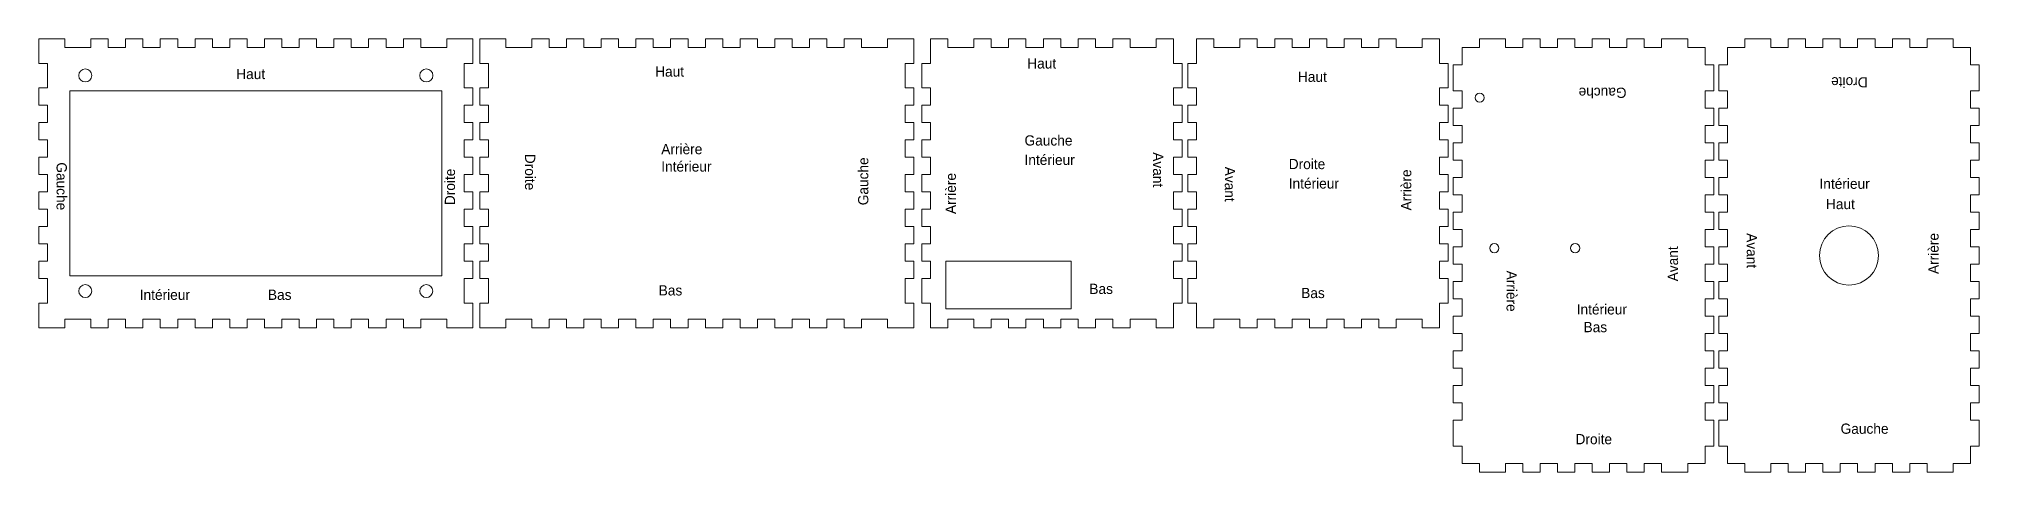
# Model space of a CAD drawing. Header units: inches. Extents: x 3 to 673, y -153 to -3.
import ezdxf

# ---------------------------------------------------------------- set-up
doc = ezdxf.new("R2010")
doc.units = ezdxf.units.IN
doc.header["$MEASUREMENT"] = 0
doc.layers.add('Calque 1', color=7, linetype='Continuous')

# ---------------------------------------------------------------- blocks, each defined once
blk = doc.blocks.new('block 2')
at = {"layer": 'Calque 1', "lineweight": 0}
blk.add_lwpolyline([(155.01, -3.22), (164.01, -3.22), (164.01, -6.22), (173.01, -6.22), (173.01, -3.22), (179.01, -3.22), (179.01, -6.22), (185.01, -6.22), (185.01, -3.22), (191.01, -3.22), (191.01, -6.22), (197.01, -6.22), (197.01, -3.22), (203.01, -3.22), (203.01, -6.22), (209.01, -6.22), (209.01, -3.22), (215.01, -3.22), (215.01, -6.22), (221.01, -6.22), (221.01, -3.22), (227.01, -3.22), (227.01, -6.22), (233.01, -6.22), (233.01, -3.22), (239.01, -3.22), (239.01, -6.22), (245.01, -6.22), (245.01, -3.22), (251.01, -3.22), (251.01, -6.22), (257.01, -6.22), (257.01, -3.22), (263.01, -3.22), (263.01, -6.22), (269.01, -6.22), (269.01, -3.22), (275.01, -3.22), (275.01, -6.22), (281.01, -6.22), (281.01, -3.22), (287.01, -3.22), (287.01, -6.22), (296.01, -6.22), (296.01, -3.22), (305.01, -3.22), (305.01, -11.72), (302.01, -11.72), (302.01, -20.22), (305.01, -20.22), (305.01, -26.22), (302.01, -26.22), (302.01, -32.22), (305.01, -32.22), (305.01, -38.22), (302.01, -38.22), (302.01, -44.22), (305.01, -44.22), (305.01, -50.22), (302.01, -50.22), (302.01, -56.22), (305.01, -56.22), (305.01, -62.22), (302.01, -62.22), (302.01, -68.22), (305.01, -68.22), (305.01, -74.22), (302.01, -74.22), (302.01, -80.22), (305.01, -80.22), (305.01, -86.22), (302.01, -86.22), (302.01, -94.72), (305.01, -94.72), (305.01, -103.22), (296.01, -103.22), (296.01, -100.22), (287.01, -100.22), (287.01, -103.22), (281.01, -103.22), (281.01, -100.22), (275.01, -100.22), (275.01, -103.22), (269.01, -103.22), (269.01, -100.22), (263.01, -100.22), (263.01, -103.22), (257.01, -103.22), (257.01, -100.22), (251.01, -100.22), (251.01, -103.22), (245.01, -103.22), (245.01, -100.22), (239.01, -100.22), (239.01, -103.22), (233.01, -103.22), (233.01, -100.22), (227.01, -100.22), (227.01, -103.22), (221.01, -103.22), (221.01, -100.22), (215.01, -100.22), (215.01, -103.22), (209.01, -103.22), (209.01, -100.22), (203.01, -100.22), (203.01, -103.22), (197.01, -103.22), (197.01, -100.22), (191.01, -100.22), (191.01, -103.22), (185.01, -103.22), (185.01, -100.22), (179.01, -100.22), (179.01, -103.22), (173.01, -103.22), (173.01, -100.22), (164.01, -100.22), (164.01, -103.22), (155.01, -103.22), (155.01, -94.72), (158.01, -94.72), (158.01, -86.22), (155.01, -86.22), (155.01, -80.22), (158.01, -80.22), (158.01, -74.22), (155.01, -74.22), (155.01, -68.22), (158.01, -68.22), (158.01, -62.22), (155.01, -62.22), (155.01, -56.22), (158.01, -56.22), (158.01, -50.22), (155.01, -50.22), (155.01, -44.22), (158.01, -44.22), (158.01, -38.22), (155.01, -38.22), (155.01, -32.22), (158.01, -32.22), (158.01, -26.22), (155.01, -26.22), (155.01, -20.22), (158.01, -20.22), (158.01, -11.72), (155.01, -11.72), (155.01, -3.22)], dxfattribs=at)
blk = doc.blocks.new('block 3')
at = {"layer": 'Calque 1', "lineweight": 0}
blk.add_lwpolyline([(402.77, -3.22), (408.77, -3.22), (408.77, -6.22), (417.77, -6.22), (417.77, -3.22), (423.77, -3.22), (423.77, -6.22), (429.77, -6.22), (429.77, -3.22), (435.77, -3.22), (435.77, -6.22), (441.77, -6.22), (441.77, -3.22), (447.77, -3.22), (447.77, -6.22), (453.77, -6.22), (453.77, -3.22), (459.77, -3.22), (459.77, -6.22), (465.77, -6.22), (465.77, -3.22), (471.77, -3.22), (471.77, -6.22), (480.77, -6.22), (480.77, -3.22), (486.77, -3.22), (486.77, -11.72), (489.77, -11.72), (489.77, -20.22), (486.77, -20.22), (486.77, -26.22), (489.77, -26.22), (489.77, -32.22), (486.77, -32.22), (486.77, -38.22), (489.77, -38.22), (489.77, -44.22), (486.77, -44.22), (486.77, -50.22), (489.77, -50.22), (489.77, -56.22), (486.77, -56.22), (486.77, -62.22), (489.77, -62.22), (489.77, -68.22), (486.77, -68.22), (486.77, -74.22), (489.77, -74.22), (489.77, -80.22), (486.77, -80.22), (486.77, -86.22), (489.77, -86.22), (489.77, -94.72), (486.77, -94.72), (486.77, -103.22), (480.77, -103.22), (480.77, -100.22), (471.77, -100.22), (471.77, -103.22), (465.77, -103.22), (465.77, -100.22), (459.77, -100.22), (459.77, -103.22), (453.77, -103.22), (453.77, -100.22), (447.77, -100.22), (447.77, -103.22), (441.77, -103.22), (441.77, -100.22), (435.77, -100.22), (435.77, -103.22), (429.77, -103.22), (429.77, -100.22), (423.77, -100.22), (423.77, -103.22), (417.77, -103.22), (417.77, -100.22), (408.77, -100.22), (408.77, -103.22), (402.77, -103.22), (402.77, -94.72), (399.77, -94.72), (399.77, -86.22), (402.77, -86.22), (402.77, -80.22), (399.77, -80.22), (399.77, -74.22), (402.77, -74.22), (402.77, -68.22), (399.77, -68.22), (399.77, -62.22), (402.77, -62.22), (402.77, -56.22), (399.77, -56.22), (399.77, -50.22), (402.77, -50.22), (402.77, -44.22), (399.77, -44.22), (399.77, -38.22), (402.77, -38.22), (402.77, -32.22), (399.77, -32.22), (399.77, -26.22), (402.77, -26.22), (402.77, -20.22), (399.77, -20.22), (399.77, -11.72), (402.77, -11.72), (402.77, -3.22)], dxfattribs=at)
blk = doc.blocks.new('block 5')
at = {"layer": 'Calque 1', "lineweight": 0}
blk.add_lwpolyline([(2.64, -3.22), (11.64, -3.22), (11.64, -6.22), (20.64, -6.22), (20.64, -3.22), (26.64, -3.22), (26.64, -6.22), (32.64, -6.22), (32.64, -3.22), (38.64, -3.22), (38.64, -6.22), (44.64, -6.22), (44.64, -3.22), (50.64, -3.22), (50.64, -6.22), (56.64, -6.22), (56.64, -3.22), (62.64, -3.22), (62.64, -6.22), (68.64, -6.22), (68.64, -3.22), (74.64, -3.22), (74.64, -6.22), (80.64, -6.22), (80.64, -3.22), (86.64, -3.22), (86.64, -6.22), (92.64, -6.22), (92.64, -3.22), (98.64, -3.22), (98.64, -6.22), (104.64, -6.22), (104.64, -3.22), (110.64, -3.22), (110.64, -6.22), (116.64, -6.22), (116.64, -3.22), (122.64, -3.22), (122.64, -6.22), (128.64, -6.22), (128.64, -3.22), (134.64, -3.22), (134.64, -6.22), (143.64, -6.22), (143.64, -3.22), (152.64, -3.22), (152.64, -11.72), (149.64, -11.72), (149.64, -20.22), (152.64, -20.22), (152.64, -26.22), (149.64, -26.22), (149.64, -32.22), (152.64, -32.22), (152.64, -38.22), (149.64, -38.22), (149.64, -44.22), (152.64, -44.22), (152.64, -50.22), (149.64, -50.22), (149.64, -56.22), (152.64, -56.22), (152.64, -62.22), (149.64, -62.22), (149.64, -68.22), (152.64, -68.22), (152.64, -74.22), (149.64, -74.22), (149.64, -80.22), (152.64, -80.22), (152.64, -86.22), (149.64, -86.22), (149.64, -94.72), (152.64, -94.72), (152.64, -103.22), (143.64, -103.22), (143.64, -100.22), (134.64, -100.22), (134.64, -103.22), (128.64, -103.22), (128.64, -100.22), (122.64, -100.22), (122.64, -103.22), (116.64, -103.22), (116.64, -100.22), (110.64, -100.22), (110.64, -103.22), (104.64, -103.22), (104.64, -100.22), (98.64, -100.22), (98.64, -103.22), (92.64, -103.22), (92.64, -100.22), (86.64, -100.22), (86.64, -103.22), (80.64, -103.22), (80.64, -100.22), (74.64, -100.22), (74.64, -103.22), (68.64, -103.22), (68.64, -100.22), (62.64, -100.22), (62.64, -103.22), (56.64, -103.22), (56.64, -100.22), (50.64, -100.22), (50.64, -103.22), (44.64, -103.22), (44.64, -100.22), (38.64, -100.22), (38.64, -103.22), (32.64, -103.22), (32.64, -100.22), (26.64, -100.22), (26.64, -103.22), (20.64, -103.22), (20.64, -100.22), (11.64, -100.22), (11.64, -103.22), (2.64, -103.22), (2.64, -94.72), (5.64, -94.72), (5.64, -86.22), (2.64, -86.22), (2.64, -80.22), (5.64, -80.22), (5.64, -74.22), (2.64, -74.22), (2.64, -68.22), (5.64, -68.22), (5.64, -62.22), (2.64, -62.22), (2.64, -56.22), (5.64, -56.22), (5.64, -50.22), (2.64, -50.22), (2.64, -44.22), (5.64, -44.22), (5.64, -38.22), (2.64, -38.22), (2.64, -32.22), (5.64, -32.22), (5.64, -26.22), (2.64, -26.22), (2.64, -20.22), (5.64, -20.22), (5.64, -11.72), (2.64, -11.72), (2.64, -3.22)], dxfattribs=at)
blk = doc.blocks.new('block 4')
at = {"layer": 'Calque 1', "lineweight": 0}
blk.add_lwpolyline([(141.89, -85.22), (13.39, -85.22), (13.39, -21.22), (141.89, -21.22), (141.89, -85.22)], dxfattribs=at)
for points in [[(20.97, -15.92), (20.97, -17.16), (19.96, -18.17), (18.71, -18.17), (17.46, -18.17), (16.45, -17.16), (16.45, -15.92), (16.45, -14.67), (17.46, -13.67), (18.71, -13.67), (19.96, -13.67), (20.97, -14.67), (20.97, -15.92)], [(138.83, -15.92), (138.83, -17.16), (137.82, -18.17), (136.57, -18.17), (135.33, -18.17), (134.31, -17.16), (134.31, -15.92), (134.31, -14.67), (135.33, -13.67), (136.57, -13.67), (137.82, -13.67), (138.83, -14.67), (138.83, -15.92)], [(20.97, -90.52), (20.97, -91.76), (19.96, -92.77), (18.71, -92.77), (17.46, -92.77), (16.45, -91.76), (16.45, -90.52), (16.45, -89.27), (17.46, -88.27), (18.71, -88.27), (19.96, -88.27), (20.97, -89.27), (20.97, -90.52)], [(138.82, -90.52), (138.82, -91.76), (137.81, -92.77), (136.57, -92.77), (135.32, -92.77), (134.31, -91.76), (134.31, -90.52), (134.31, -89.27), (135.32, -88.27), (136.57, -88.27), (137.81, -88.27), (138.82, -89.27), (138.82, -90.52)]]:
    blk.add_open_spline(points, degree=3, knots=[0, 0, 0, 0, 1, 1, 1, 2, 2, 2, 3, 3, 3, 4, 4, 4, 4], dxfattribs=at)
at = {"layer": 'Calque 1'}
blk.add_blockref('block 5', (0, 0), dxfattribs=at)
blk = doc.blocks.new('block 7')
at = {"layer": 'Calque 1', "lineweight": 0}
blk.add_lwpolyline([(310.82, -3.22), (316.82, -3.22), (316.82, -6.22), (325.82, -6.22), (325.82, -3.22), (331.82, -3.22), (331.82, -6.22), (337.82, -6.22), (337.82, -3.22), (343.82, -3.22), (343.82, -6.22), (349.82, -6.22), (349.82, -3.22), (355.82, -3.22), (355.82, -6.22), (361.82, -6.22), (361.82, -3.22), (367.82, -3.22), (367.82, -6.22), (373.82, -6.22), (373.82, -3.22), (379.82, -3.22), (379.82, -6.22), (388.82, -6.22), (388.82, -3.22), (394.82, -3.22), (394.82, -11.72), (397.82, -11.72), (397.82, -20.22), (394.82, -20.22), (394.82, -26.22), (397.82, -26.22), (397.82, -32.22), (394.82, -32.22), (394.82, -38.22), (397.82, -38.22), (397.82, -44.22), (394.82, -44.22), (394.82, -50.22), (397.82, -50.22), (397.82, -56.22), (394.82, -56.22), (394.82, -62.22), (397.82, -62.22), (397.82, -68.22), (394.82, -68.22), (394.82, -74.22), (397.82, -74.22), (397.82, -80.22), (394.82, -80.22), (394.82, -86.22), (397.82, -86.22), (397.82, -94.72), (394.82, -94.72), (394.82, -103.22), (388.82, -103.22), (388.82, -100.22), (379.82, -100.22), (379.82, -103.22), (373.82, -103.22), (373.82, -100.22), (367.82, -100.22), (367.82, -103.22), (361.82, -103.22), (361.82, -100.22), (355.82, -100.22), (355.82, -103.22), (349.82, -103.22), (349.82, -100.22), (343.82, -100.22), (343.82, -103.22), (337.82, -103.22), (337.82, -100.22), (331.82, -100.22), (331.82, -103.22), (325.82, -103.22), (325.82, -100.22), (316.82, -100.22), (316.82, -103.22), (310.82, -103.22), (310.82, -94.72), (307.82, -94.72), (307.82, -86.22), (310.82, -86.22), (310.82, -80.22), (307.82, -80.22), (307.82, -74.22), (310.82, -74.22), (310.82, -68.22), (307.82, -68.22), (307.82, -62.22), (310.82, -62.22), (310.82, -56.22), (307.82, -56.22), (307.82, -50.22), (310.82, -50.22), (310.82, -44.22), (307.82, -44.22), (307.82, -38.22), (310.82, -38.22), (310.82, -32.22), (307.82, -32.22), (307.82, -26.22), (310.82, -26.22), (310.82, -20.22), (307.82, -20.22), (307.82, -11.72), (310.82, -11.72), (310.82, -3.22)], dxfattribs=at)
blk = doc.blocks.new('block 6')
at = {"layer": 'Calque 1', "lineweight": 0}
blk.add_lwpolyline([(359.43, -80.13), (359.43, -96.71), (316.09, -96.71), (316.09, -80.13), (359.43, -80.13)], dxfattribs=at)
at = {"layer": 'Calque 1'}
blk.add_blockref('block 7', (0, 0), dxfattribs=at)
blk = doc.blocks.new('block 9')
at = {"layer": 'Calque 1', "lineweight": 0}
blk.add_lwpolyline([(586.25, -150.22), (586.25, -144.22), (583.25, -144.22), (583.25, -135.22), (586.25, -135.22), (586.25, -129.22), (583.25, -129.22), (583.25, -123.22), (586.25, -123.22), (586.25, -117.22), (583.25, -117.22), (583.25, -111.22), (586.25, -111.22), (586.25, -105.22), (583.25, -105.22), (583.25, -99.22), (586.25, -99.22), (586.25, -93.22), (583.25, -93.22), (583.25, -87.22), (586.25, -87.22), (586.25, -81.22), (583.25, -81.22), (583.25, -75.22), (586.25, -75.22), (586.25, -69.22), (583.25, -69.22), (583.25, -63.22), (586.25, -63.22), (586.25, -57.22), (583.25, -57.22), (583.25, -51.22), (586.25, -51.22), (586.25, -45.22), (583.25, -45.22), (583.25, -39.22), (586.25, -39.22), (586.25, -33.22), (583.25, -33.22), (583.25, -27.22), (586.25, -27.22), (586.25, -21.22), (583.25, -21.22), (583.25, -12.22), (586.25, -12.22), (586.25, -6.22), (592.25, -6.22), (592.25, -3.22), (601.25, -3.22), (601.25, -6.22), (607.25, -6.22), (607.25, -3.22), (613.25, -3.22), (613.25, -6.22), (619.25, -6.22), (619.25, -3.22), (625.25, -3.22), (625.25, -6.22), (631.25, -6.22), (631.25, -3.22), (637.25, -3.22), (637.25, -6.22), (643.25, -6.22), (643.25, -3.22), (649.25, -3.22), (649.25, -6.22), (655.25, -6.22), (655.25, -3.22), (664.25, -3.22), (664.25, -6.22), (670.25, -6.22), (670.25, -12.22), (673.25, -12.22), (673.25, -21.22), (670.25, -21.22), (670.25, -27.22), (673.25, -27.22), (673.25, -33.22), (670.25, -33.22), (670.25, -39.22), (673.25, -39.22), (673.25, -45.22), (670.25, -45.22), (670.25, -51.22), (673.25, -51.22), (673.25, -57.22), (670.25, -57.22), (670.25, -63.22), (673.25, -63.22), (673.25, -69.22), (670.25, -69.22), (670.25, -75.22), (673.25, -75.22), (673.25, -81.22), (670.25, -81.22), (670.25, -87.22), (673.25, -87.22), (673.25, -93.22), (670.25, -93.22), (670.25, -99.22), (673.25, -99.22), (673.25, -105.22), (670.25, -105.22), (670.25, -111.22), (673.25, -111.22), (673.25, -117.22), (670.25, -117.22), (670.25, -123.22), (673.25, -123.22), (673.25, -129.22), (670.25, -129.22), (670.25, -135.22), (673.25, -135.22), (673.25, -144.22), (670.25, -144.22), (670.25, -150.22), (664.25, -150.22), (664.25, -153.22), (655.25, -153.22), (655.25, -150.22), (649.25, -150.22), (649.25, -153.22), (643.25, -153.22), (643.25, -150.22), (637.25, -150.22), (637.25, -153.22), (631.25, -153.22), (631.25, -150.22), (625.25, -150.22), (625.25, -153.22), (619.25, -153.22), (619.25, -150.22), (613.25, -150.22), (613.25, -153.22), (607.25, -153.22), (607.25, -150.22), (601.25, -150.22), (601.25, -153.22), (592.25, -153.22), (592.25, -150.22), (586.25, -150.22)], dxfattribs=at)
blk = doc.blocks.new('block 8')
at = {"layer": 'Calque 1', "lineweight": 0}
blk.add_open_spline([(628.25, -88.44), (622.6, -88.44), (618.03, -83.86), (618.03, -78.22), (618.03, -72.57), (622.6, -67.99), (628.25, -67.99), (633.9, -67.99), (638.48, -72.57), (638.48, -78.22), (638.48, -83.86), (633.9, -88.44), (628.25, -88.44)], degree=3, knots=[0, 0, 0, 0, 1, 1, 1, 2, 2, 2, 3, 3, 3, 4, 4, 4, 4], dxfattribs=at)
at = {"layer": 'Calque 1'}
blk.add_blockref('block 9', (0, 0), dxfattribs=at)
blk = doc.blocks.new('block 11')
at = {"layer": 'Calque 1', "lineweight": 0}
blk.add_lwpolyline([(494.51, -150.22), (494.51, -144.22), (491.51, -144.22), (491.51, -135.22), (494.51, -135.22), (494.51, -129.22), (491.51, -129.22), (491.51, -123.22), (494.51, -123.22), (494.51, -117.22), (491.51, -117.22), (491.51, -111.22), (494.51, -111.22), (494.51, -105.22), (491.51, -105.22), (491.51, -99.22), (494.51, -99.22), (494.51, -93.22), (491.51, -93.22), (491.51, -87.22), (494.51, -87.22), (494.51, -81.22), (491.51, -81.22), (491.51, -75.22), (494.51, -75.22), (494.51, -69.22), (491.51, -69.22), (491.51, -63.22), (494.51, -63.22), (494.51, -57.22), (491.51, -57.22), (491.51, -51.22), (494.51, -51.22), (494.51, -45.22), (491.51, -45.22), (491.51, -39.22), (494.51, -39.22), (494.51, -33.22), (491.51, -33.22), (491.51, -27.22), (494.51, -27.22), (494.51, -21.22), (491.51, -21.22), (491.51, -12.22), (494.51, -12.22), (494.51, -6.22), (500.51, -6.22), (500.51, -3.22), (509.51, -3.22), (509.51, -6.22), (515.51, -6.22), (515.51, -3.22), (521.51, -3.22), (521.51, -6.22), (527.51, -6.22), (527.51, -3.22), (533.51, -3.22), (533.51, -6.22), (539.51, -6.22), (539.51, -3.22), (545.51, -3.22), (545.51, -6.22), (551.51, -6.22), (551.51, -3.22), (557.51, -3.22), (557.51, -6.22), (563.51, -6.22), (563.51, -3.22), (572.51, -3.22), (572.51, -6.22), (578.51, -6.22), (578.51, -12.22), (581.51, -12.22), (581.51, -21.22), (578.51, -21.22), (578.51, -27.22), (581.51, -27.22), (581.51, -33.22), (578.51, -33.22), (578.51, -39.22), (581.51, -39.22), (581.51, -45.22), (578.51, -45.22), (578.51, -51.22), (581.51, -51.22), (581.51, -57.22), (578.51, -57.22), (578.51, -63.22), (581.51, -63.22), (581.51, -69.22), (578.51, -69.22), (578.51, -75.22), (581.51, -75.22), (581.51, -81.22), (578.51, -81.22), (578.51, -87.22), (581.51, -87.22), (581.51, -93.22), (578.51, -93.22), (578.51, -99.22), (581.51, -99.22), (581.51, -105.22), (578.51, -105.22), (578.51, -111.22), (581.51, -111.22), (581.51, -117.22), (578.51, -117.22), (578.51, -123.22), (581.51, -123.22), (581.51, -129.22), (578.51, -129.22), (578.51, -135.22), (581.51, -135.22), (581.51, -144.22), (578.51, -144.22), (578.51, -150.22), (572.51, -150.22), (572.51, -153.22), (563.51, -153.22), (563.51, -150.22), (557.51, -150.22), (557.51, -153.22), (551.51, -153.22), (551.51, -150.22), (545.51, -150.22), (545.51, -153.22), (539.51, -153.22), (539.51, -150.22), (533.51, -150.22), (533.51, -153.22), (527.51, -153.22), (527.51, -150.22), (521.51, -150.22), (521.51, -153.22), (515.51, -153.22), (515.51, -150.22), (509.51, -150.22), (509.51, -153.22), (500.51, -153.22), (500.51, -150.22), (494.51, -150.22)], dxfattribs=at)
blk = doc.blocks.new('block 10')
at = {"layer": 'Calque 1', "lineweight": 0}
for points in [[(502.2, -23.61), (502.2, -24.5), (501.49, -25.21), (500.6, -25.21), (499.72, -25.21), (499, -24.5), (499, -23.61), (499, -22.73), (499.72, -22.01), (500.6, -22.01), (501.49, -22.01), (502.2, -22.73), (502.2, -23.61)], [(507.28, -75.68), (507.28, -76.57), (506.57, -77.28), (505.68, -77.28), (504.8, -77.28), (504.08, -76.57), (504.08, -75.68), (504.08, -74.8), (504.8, -74.08), (505.68, -74.08), (506.57, -74.08), (507.28, -74.8), (507.28, -75.68)], [(535.22, -75.68), (535.22, -76.57), (534.51, -77.28), (533.62, -77.28), (532.74, -77.28), (532.02, -76.57), (532.02, -75.68), (532.02, -74.8), (532.74, -74.08), (533.62, -74.08), (534.51, -74.08), (535.22, -74.8), (535.22, -75.68)]]:
    blk.add_open_spline(points, degree=3, knots=[0, 0, 0, 0, 1, 1, 1, 2, 2, 2, 3, 3, 3, 4, 4, 4, 4], dxfattribs=at)
at = {"layer": 'Calque 1'}
blk.add_blockref('block 11', (0, 0), dxfattribs=at)

msp = doc.modelspace()

# ---------------------------------------------------------------- block references
at = {"layer": 'Calque 1'}
for name in ['block 4', 'block 2', 'block 6', 'block 3', 'block 10', 'block 8']:
    msp.add_blockref(name, (0, 0), dxfattribs=at)

# ---------------------------------------------------------------- texts
at = {"layer": 'Calque 1', "color": 7, "true_color": 0xffffff, "char_height": 3.54, "attachment_point": 7}
for s, insert in [('\\fMyriad Pro|b0|i0|c0|p34;\\W1;Haut', (215.64, -16.38)), ('\\fMyriad Pro|b0|i0|c0|p34;\\W1;Haut', (344.26, -13.56)), ('\\fMyriad Pro|b0|i0|c0|p34;\\W1;Haut', (70.88, -17.22)), ('\\fMyriad Pro|b0|i0|c0|p34;\\W1;Haut', (437.8, -18.18)), ('\\fMyriad Pro|b0|i0|c0|p34;\\W1;Arrière', (217.76, -43.22)), ('\\fMyriad Pro|b0|i0|c0|p34;\\W1;Gauche', (343.31, -40.22)), ('\\fMyriad Pro|b0|i0|c0|p34;\\W1;Intérieur', (217.76, -49.23)), ('\\fMyriad Pro|b0|i0|c0|p34;\\W1;Intérieur', (343.31, -46.94)), ('\\fMyriad Pro|b0|i0|c0|p34;\\W1;Droite', (434.62, -48.38)), ('\\fMyriad Pro|b0|i0|c0|p34;\\W1;Intérieur', (434.62, -55.09)), ('\\fMyriad Pro|b0|i0|c0|p34;\\W1;Intérieur', (618.06, -55.19)), ('\\fMyriad Pro|b0|i0|c0|p34;\\W1;Haut', (620.3, -62.22)), ('\\fMyriad Pro|b0|i0|c0|p34;\\W1;Intérieur', (37.52, -93.62)), ('\\fMyriad Pro|b0|i0|c0|p34;\\W1;Bas', (81.83, -93.62)), ('\\fMyriad Pro|b0|i0|c0|p34;\\W1;Bas', (216.88, -92.09)), ('\\fMyriad Pro|b0|i0|c0|p34;\\W1;Bas', (365.72, -91.57)), ('\\fMyriad Pro|b0|i0|c0|p34;\\W1;Bas', (438.92, -93)), ('\\fMyriad Pro|b0|i0|c0|p34;\\W1;Intérieur', (534.15, -98.67)), ('\\fMyriad Pro|b0|i0|c0|p34;\\W1;Bas', (536.51, -104.81)), ('\\fMyriad Pro|b0|i0|c0|p34;\\W1;Droite', (533.74, -143.58)), ('\\fMyriad Pro|b0|i0|c0|p34;\\W1;Gauche', (625.35, -139.96))]:
    msp.add_mtext(s, dxfattribs=dict(at, insert=insert))
for s, insert, rotation in [('\\fMyriad Pro|b0|i0|c0|p34;\\W1;Gauche', (551.37, -20.09), 180), ('\\fMyriad Pro|b0|i0|c0|p34;\\W1;Droite', (634.7, -16.47), 180), ('\\fMyriad Pro|b0|i0|c0|p34;\\W1;Gauche', (8.73, -45.98), 270), ('\\fMyriad Pro|b0|i0|c0|p34;\\W1;Droite', (170.64, -43.03), 270), ('\\fMyriad Pro|b0|i0|c0|p34;\\W1;Gauche', (289.39, -60.83), 90), ('\\fMyriad Pro|b0|i0|c0|p34;\\W1;Avant', (387.69, -42.5), 270), ('\\fMyriad Pro|b0|i0|c0|p34;\\W1;Droite', (146.54, -60.79), 90), ('\\fMyriad Pro|b0|i0|c0|p34;\\W1;Arrière', (319.64, -63.86), 90), ('\\fMyriad Pro|b0|i0|c0|p34;\\W1;Avant', (412.49, -47.49), 270), ('\\fMyriad Pro|b0|i0|c0|p34;\\W1;Arrière', (477.04, -62.63), 90), ('\\fMyriad Pro|b0|i0|c0|p34;\\W1;Avant', (592.88, -70.49), 270), ('\\fMyriad Pro|b0|i0|c0|p34;\\W1;Arrière', (659.28, -84.62), 90), ('\\fMyriad Pro|b0|i0|c0|p34;\\W1;Avant', (569.22, -87.16), 90), ('\\fMyriad Pro|b0|i0|c0|p34;\\W1;Arrière', (509.85, -83.46), 270)]:
    msp.add_mtext(s, dxfattribs=dict(at, insert=insert, rotation=rotation))

doc.saveas('drawing.dxf')
